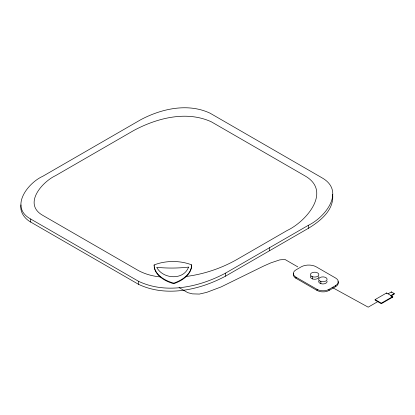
<?xml version="1.0" encoding="UTF-8"?>
<svg xmlns="http://www.w3.org/2000/svg" width="415" height="415" viewBox="0 0 415 415"><rect width="100%" height="100%" fill="white"/><g stroke="black" fill="none" stroke-linecap="round" stroke-linejoin="round"><path stroke-width="0.62" d="M20.942 204.922C19.733 212.107 24.687 218.731 30.731 222.077L138.569 284.337C166.228 297.472 199.548 290.018 225.501 276.167L308.345 228.333C320.235 221.19 334.407 209.891 332.617 194.386M308.345 225.309C325.469 217.169 345.809 191.076 321.775 177.682L210.151 113.233C188.042 102.733 161.414 108.694 140.669 119.764L42.787 176.276C27.39 183.212 9.296 207.412 30.731 219.047L138.569 281.308C166.228 294.448 199.548 286.993 225.501 273.137L308.345 225.309L308.345 228.333M295.978 277.184L317.076 289.369A8.445 4.876 0 0 0 329.017 289.369L335.579 285.582A9.275 5.354 0 0 0 335.579 278.009L316.256 266.85A10.645 6.147 0 0 0 301.202 266.85L295.978 269.869A8.959 5.172 0 0 0 295.978 277.184L295.978 278.289L317.076 290.469A8.445 4.876 0 0 0 329.017 290.469L335.579 286.682A9.275 5.354 0 0 0 337.976 281.51M375.103 299.594L386.557 292.98L392.761 296.564L392.761 297.114L381.307 303.728L375.103 300.144L375.103 299.594L381.307 303.178L392.761 296.564M388.046 293.841L391.387 291.916L394.25 293.566L394.25 294.121L390.909 296.045M378.205 301.383L368.188 307.167L332.296 287.476M390.909 295.496L394.25 293.566M185.967 276.504C203.677 274.237 220.936 268.5 236.493 259.738L287.242 230.439C305.943 221.677 332.249 191.548 305.124 175.96L211.391 121.844C186.61 110.395 157.14 118.047 134.107 130.3L55.6 175.623C41.998 181.998 22.861 203.915 42.589 215.255L138.262 270.487C145.089 274.165 152.715 276.219 160.418 276.945M391.371 296.315L392.761 297.114M297.814 266.887L284.934 259.448L279.814 259.863L270.933 262.835L263.499 266.124L221.091 286.931L206.691 292.373L199.387 294.074L192.394 293.867L187.741 292.648L179.104 287.621M154.256 266.772L154.276 266.845A35.151 20.294 0 0 0 173.724 283.17L173.724 283.72A35.151 20.294 0 0 1 154.276 267.4L154.126 264.967A32.827 18.95 0 0 1 191.626 264.858L191.626 265.408A37.044 21.388 0 0 1 173.724 283.72M391.387 291.916L391.387 292.466M386.557 292.98L386.557 293.535M381.307 303.178L381.307 303.728M335.579 285.582L335.579 286.682M329.017 289.369L329.017 290.469M320.852 281.448L320.852 283.652M317.076 289.369L317.076 290.469M312.614 276.764L312.614 278.968M269.517 247.724L269.517 250.753M225.501 273.137L225.501 276.167M154.126 264.967L154.126 265.522M138.569 281.308L138.569 284.337M30.731 219.047L30.731 222.077M191.626 264.858A37.044 21.388 0 0 1 173.724 283.17M295.978 278.289A8.959 5.172 0 0 1 293.659 273.293M327.056 281.173A4.217 2.433 0 0 1 322.502 283.943A4.217 2.433 0 0 1 318.881 280.748M318.819 276.489A4.217 2.433 0 0 1 314.264 279.259A4.217 2.433 0 0 1 310.638 276.063M188.55 267.099C183.705 280.633 162.758 279.171 156.714 267.317A87.062 50.267 0 0 0 188.55 267.099M311.764 276.411A4.217 2.433 0 0 0 318.751 275.176A4.217 2.433 0 0 0 313.408 272.297A4.217 2.433 0 0 0 311.764 276.411M320.007 281.095A4.217 2.433 0 0 0 326.994 279.86A4.217 2.433 0 0 0 321.651 276.987A4.217 2.433 0 0 0 320.007 281.095"/></g></svg>
